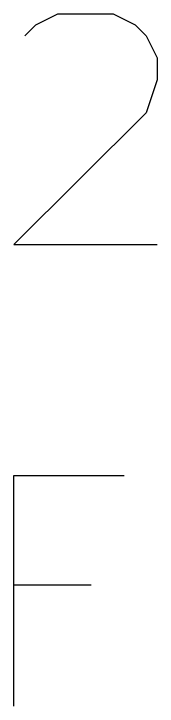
# Model space of a CAD drawing. Extents: x 0.4 to 11.3, y -7.9 to -0.4.
# Drawn here: x 6.0091 to 6.0401, y -5.2478 to -5.0978 of the extents above; entities that cross this region are included whole.
import ezdxf

# ---------------------------------------------------------------- set-up
doc = ezdxf.new("R2010")
doc.units = 0
doc.header["$MEASUREMENT"] = 0
doc.layers.add('CYAN2', color=4, linetype='CONTINUOUS')

msp = doc.modelspace()

# ---------------------------------------------------------------- linework, layer by layer
at = {"layer": 'CYAN2', "linetype": 'CONTINUOUS'}
for p, q in [((6.0139, -5.10019), (6.01866, -5.0978)), ((6.01866, -5.0978), (6.03057, -5.0978)), ((6.03057, -5.0978), (6.03533, -5.10019)), ((6.01152, -5.10257), (6.0139, -5.10019)), ((6.03533, -5.10019), (6.03771, -5.10257)), ((6.03771, -5.10257), (6.04009, -5.10733)), ((6.04009, -5.10733), (6.04009, -5.11209)), ((6.04009, -5.11209), (6.03771, -5.11923)), ((6.03771, -5.11923), (6.00914, -5.1478)), ((6.00914, -5.1478), (6.04009, -5.1478)), ((6.00913, -5.2478), (6.00913, -5.1978)), ((6.00913, -5.1978), (6.03294, -5.1978)), ((6.0258, -5.22161), (6.00913, -5.22161))]:
    msp.add_line(p, q, dxfattribs=at)

doc.saveas('drawing.dxf')
